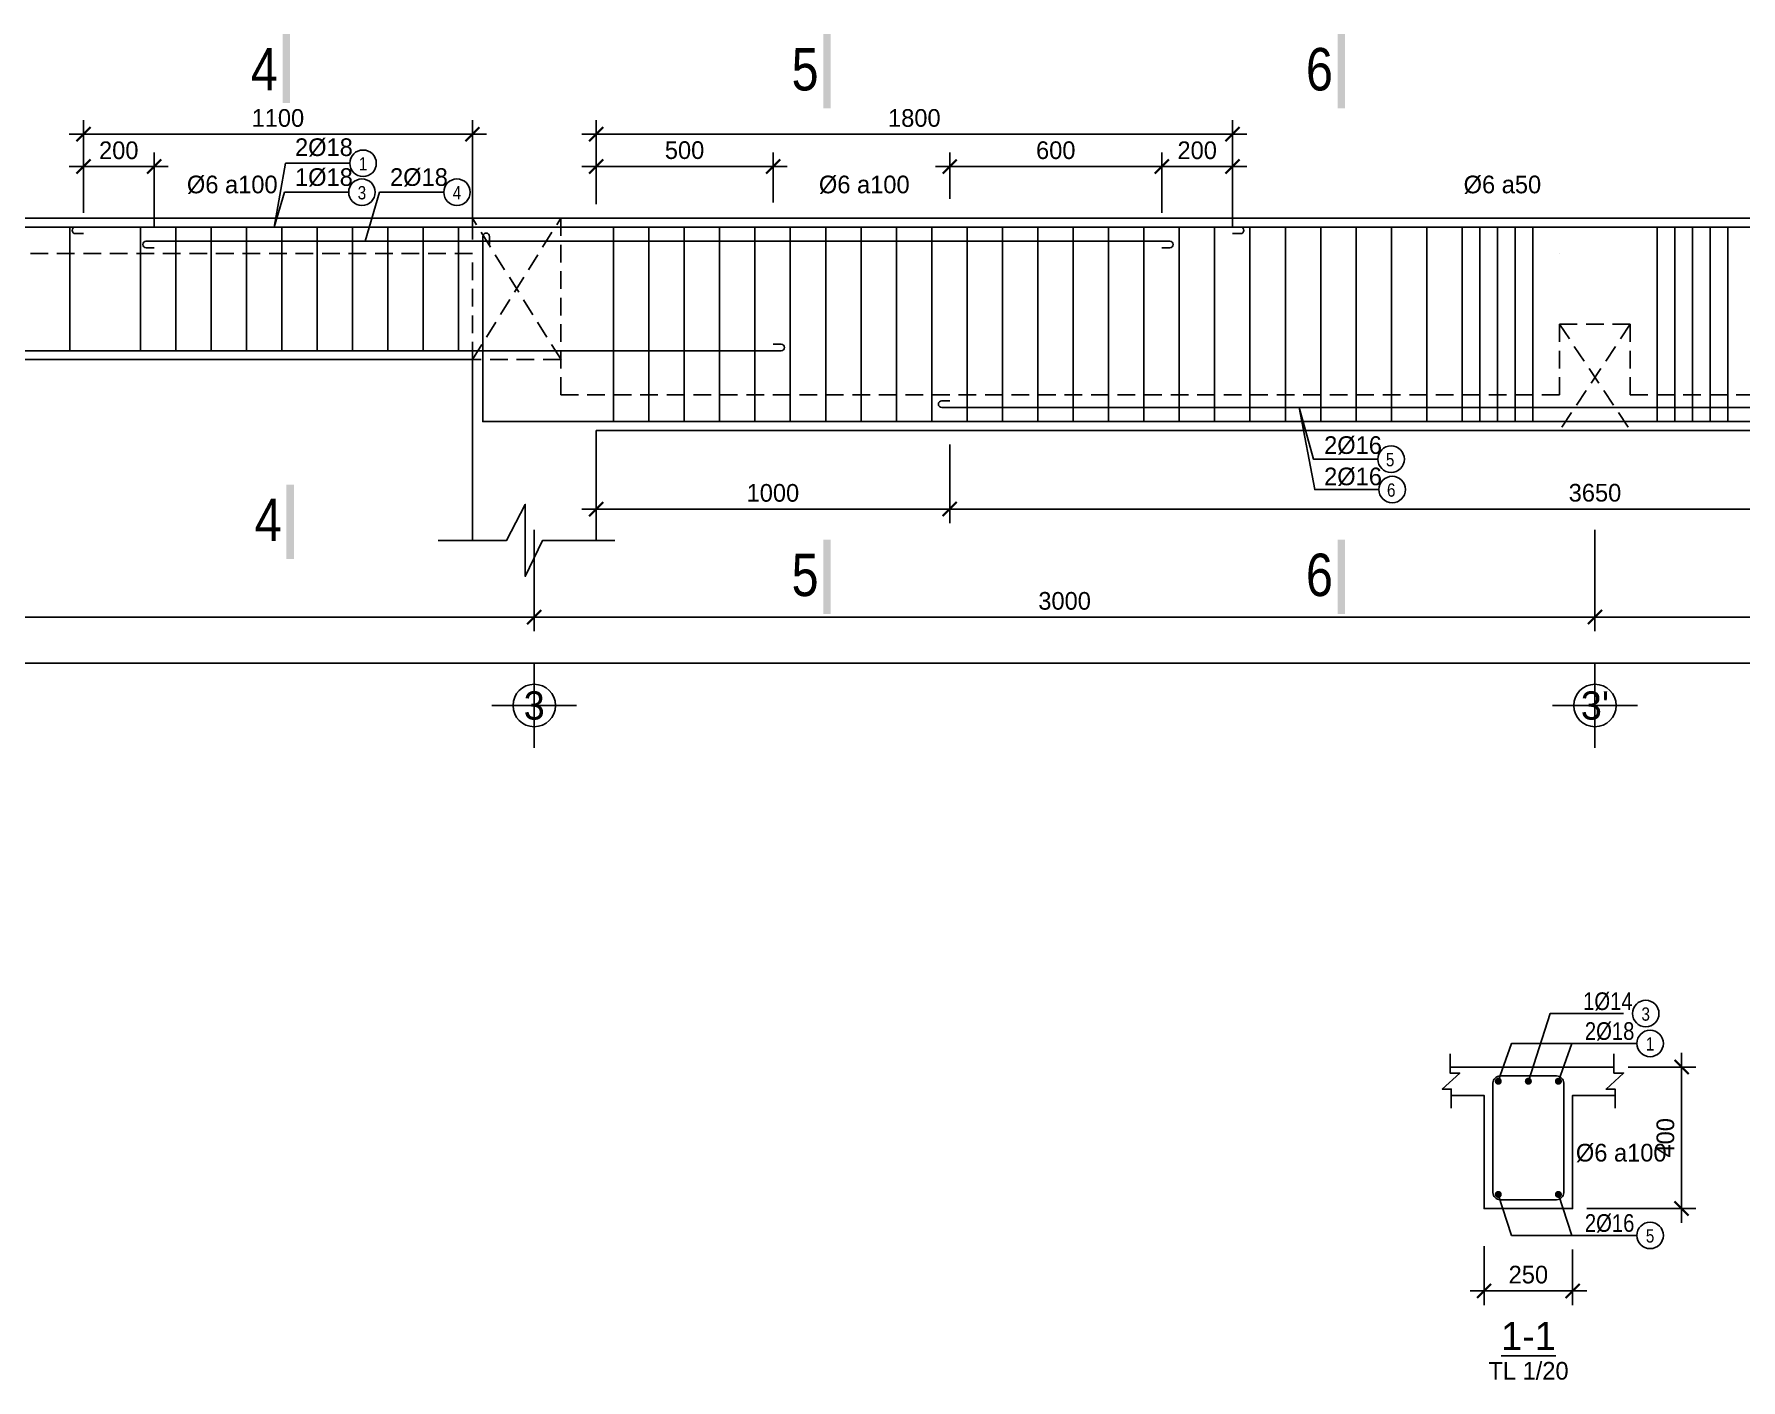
# Model space of a CAD drawing. Extents: x -317 to 3482, y -2056 to 752.
# Drawn here: x 896.7 to 1138, y -319.3 to -129 of the extents above; entities that cross this region are included whole.
import ezdxf
from ezdxf.enums import TextEntityAlignment as Align

# ---------------------------------------------------------------- set-up
doc = ezdxf.new("R2010")
doc.units = 0
doc.header["$MEASUREMENT"] = 0
doc.linetypes.add('CENTER2', pattern=[1.125, 0.75, -0.125, 0.125, -0.125])
doc.linetypes.add('HIDDEN', pattern=[0.375, 0.25, -0.125])
doc.layers.get('0').update_dxf_attribs({"linetype": 'CONTINUOUS'})
doc.layers.get('DEFPOINTS').update_dxf_attribs({"linetype": 'CONTINUOUS'})
for name, color, linetype in [('cot', 8, 'CONTINUOUS'), ('DAI', 3, 'CONTINUOUS'), ('DIM', 1, 'CONTINUOUS'), ('DUT', 7, 'CENTER2'), ('MOTAAR', 1, 'CONTINUOUS'), ('TEXT', 7, 'CONTINUOUS'), ('THEP', 6, 'CONTINUOUS'), ('TU1', 9, 'CONTINUOUS'), ('TUONG', 7, 'CONTINUOUS')]:
    doc.layers.add(name, color=color, linetype=linetype)
doc.styles.add('DIM-NEW', font='VHELVCN.TTF')
doc.styles.add('style1', font='VGOUDYN.TTF')
doc.styles.add('T1', font='romans.shx')
doc.styles.add('T2', font='VTIMESN.TTF')
doc.dimstyles.new('TL20', dxfattribs={"dimtxt": 2.5, "dimasz": 2, "dimexe": 2, "dimexo": 2, "dimgap": 1, "dimtad": 1, "dimdec": 0, "dimlfac": 20, "dimzin": 0, "dimdsep": 46, "dimtxsty": 'T2', "dimblk": 'ARCHTICK', "dimcen": 2.5, "dimdle": 2, "dimclrd": 1, "dimclre": 1, "dimclrt": 2, "dimadec": 0, "dimazin": 0, "dimtfac": 1, "dimtdec": 0, "dimtix": 1, "dimtofl": 0, "dimtmove": 0, "dimatfit": 0, "dimldrblk": 'ARCHTICK', "dimfxl": 0, "dimtolj": 1, "dimtzin": 0, "dimlwd": -1, "dimlwe": -1, "dimarcsym": 0})

# ---------------------------------------------------------------- blocks, each defined once
blk = doc.blocks.new('truc2')
at = {"layer": 'MOTAAR'}
for p, q in [((0, -15), (0, 0)), ((7.5, -7.5), (-7.5, -7.5))]:
    blk.add_line(p, q, dxfattribs=at)
blk.add_lwpolyline([(0, -3.5), (0, -1.84)], dxfattribs=at)
blk.add_circle((0, -7.5), 3.75, dxfattribs=at)
at = {"layer": 'TEXT', "style": 'T2'}
blk.add_attdef('1', text='', height=5, dxfattribs=at).set_placement((0, -7.5), align=Align.MIDDLE_CENTER)
blk = doc.blocks.new('_ARCHTICK')
at = {"color": 0, "linetype": 'ByBlock', "const_width": 0.15}
blk.add_lwpolyline([(-0.5, -0.5), (0.5, 0.5)], dxfattribs=at)
blk = doc.blocks.new('*D6')
at = {"layer": 'DEFPOINTS', "color": 0}
for p in [(958.64, -143.17), (903.64, -156.29), (958.64, -160.04)]:
    blk.add_point(p, dxfattribs=at)
at = {"layer": 'TUONG', "color": 1}
for p, q in [((903.64, -154.29), (903.64, -141.17)), ((958.64, -158.04), (958.64, -141.17)), ((901.64, -143.17), (960.64, -143.17))]:
    blk.add_line(p, q, dxfattribs=at)
at = {"layer": 'TUONG', "color": 1, "xscale": 2, "yscale": 2, "zscale": 2, "rotation": 180}
blk.add_blockref('_ARCHTICK', (903.64, -143.17), dxfattribs=at)
at = {"layer": 'TUONG', "color": 1, "xscale": 2, "yscale": 2, "zscale": 2}
blk.add_blockref('_ARCHTICK', (958.64, -143.17), dxfattribs=at)
at = {"layer": 'TUONG', "color": 2, "insert": (931.14, -140.89), "char_height": 2.5, "attachment_point": 5, "style": 'T2'}
blk.add_mtext('\\A1;1100', dxfattribs=at)
blk = doc.blocks.new('*D7')
at = {"layer": 'DEFPOINTS', "color": 0}
for p in [(903.64, -147.74), (903.64, -156.29), (913.64, -158.29)]:
    blk.add_point(p, dxfattribs=at)
at = {"layer": 'TUONG', "color": 1}
for p, q in [((903.64, -154.29), (903.64, -145.74)), ((913.64, -156.29), (913.64, -145.74)), ((915.64, -147.74), (901.64, -147.74))]:
    blk.add_line(p, q, dxfattribs=at)
at = {"layer": 'TUONG', "color": 1, "xscale": 2, "yscale": 2, "zscale": 2, "rotation": 180}
blk.add_blockref('_ARCHTICK', (903.64, -147.74), dxfattribs=at)
at = {"layer": 'TUONG', "color": 1, "xscale": 2, "yscale": 2, "zscale": 2}
blk.add_blockref('_ARCHTICK', (913.64, -147.74), dxfattribs=at)
at = {"layer": 'TUONG', "color": 2, "insert": (908.64, -145.46), "char_height": 2.5, "attachment_point": 5, "style": 'T2'}
blk.add_mtext('\\A1;200', dxfattribs=at)
blk = doc.blocks.new('*D8')
at = {"layer": 'DEFPOINTS', "color": 0}
for p in [(1066.14, -143.17), (976.14, -155.04), (1066.14, -156.29)]:
    blk.add_point(p, dxfattribs=at)
at = {"layer": 'TUONG', "color": 1}
for p, q in [((976.14, -153.04), (976.14, -141.17)), ((1066.14, -154.29), (1066.14, -141.17)), ((974.14, -143.17), (1068.14, -143.17))]:
    blk.add_line(p, q, dxfattribs=at)
at = {"layer": 'TUONG', "color": 1, "xscale": 2, "yscale": 2, "zscale": 2, "rotation": 180}
blk.add_blockref('_ARCHTICK', (976.14, -143.17), dxfattribs=at)
at = {"layer": 'TUONG', "color": 1, "xscale": 2, "yscale": 2, "zscale": 2}
blk.add_blockref('_ARCHTICK', (1066.14, -143.17), dxfattribs=at)
at = {"layer": 'TUONG', "color": 2, "insert": (1021.14, -140.89), "char_height": 2.5, "attachment_point": 5, "style": 'T2'}
blk.add_mtext('\\A1;1800', dxfattribs=at)
blk = doc.blocks.new('*D9')
at = {"layer": 'DEFPOINTS', "color": 0}
for p in [(1056.14, -147.74), (1056.14, -156.29), (1066.14, -158.29)]:
    blk.add_point(p, dxfattribs=at)
at = {"layer": 'TUONG', "color": 1}
for p, q in [((1056.14, -154.29), (1056.14, -145.74)), ((1066.14, -156.29), (1066.14, -145.74)), ((1068.14, -147.74), (1054.14, -147.74))]:
    blk.add_line(p, q, dxfattribs=at)
at = {"layer": 'TUONG', "color": 1, "xscale": 2, "yscale": 2, "zscale": 2, "rotation": 180}
blk.add_blockref('_ARCHTICK', (1056.14, -147.74), dxfattribs=at)
at = {"layer": 'TUONG', "color": 1, "xscale": 2, "yscale": 2, "zscale": 2}
blk.add_blockref('_ARCHTICK', (1066.14, -147.74), dxfattribs=at)
at = {"layer": 'TUONG', "color": 2, "insert": (1061.14, -145.46), "char_height": 2.5, "attachment_point": 5, "style": 'T2'}
blk.add_mtext('\\A1;200', dxfattribs=at)
blk = doc.blocks.new('*D10')
at = {"layer": 'DEFPOINTS', "color": 0}
for p in [(976.14, -147.74), (976.14, -152.85), (1001.17, -154.85)]:
    blk.add_point(p, dxfattribs=at)
at = {"layer": 'TUONG', "color": 1}
for p, q in [((976.14, -150.85), (976.14, -145.74)), ((1001.17, -152.85), (1001.17, -145.74)), ((1003.17, -147.74), (974.14, -147.74))]:
    blk.add_line(p, q, dxfattribs=at)
at = {"layer": 'TUONG', "color": 1, "xscale": 2, "yscale": 2, "zscale": 2, "rotation": 180}
blk.add_blockref('_ARCHTICK', (976.14, -147.74), dxfattribs=at)
at = {"layer": 'TUONG', "color": 1, "xscale": 2, "yscale": 2, "zscale": 2}
blk.add_blockref('_ARCHTICK', (1001.17, -147.74), dxfattribs=at)
at = {"layer": 'TUONG', "color": 2, "insert": (988.65, -145.44), "char_height": 2.5, "attachment_point": 5, "style": 'T2'}
blk.add_mtext('\\A1;500', dxfattribs=at)
blk = doc.blocks.new('*D23')
at = {"layer": 'DEFPOINTS', "color": 0}
for p in [(976.14, -185.04), (1026.14, -185.04), (1026.14, -196.18)]:
    blk.add_point(p, dxfattribs=at)
at = {"layer": 'TUONG', "color": 1}
for p, q in [((976.14, -187.04), (976.14, -198.18)), ((1026.14, -187.04), (1026.14, -198.18)), ((974.14, -196.18), (1028.14, -196.18))]:
    blk.add_line(p, q, dxfattribs=at)
at = {"layer": 'TUONG', "color": 1, "xscale": 2, "yscale": 2, "zscale": 2, "rotation": 180}
blk.add_blockref('_ARCHTICK', (976.14, -196.18), dxfattribs=at)
at = {"layer": 'TUONG', "color": 1, "xscale": 2, "yscale": 2, "zscale": 2}
blk.add_blockref('_ARCHTICK', (1026.14, -196.18), dxfattribs=at)
at = {"layer": 'TUONG', "color": 2, "insert": (1001.14, -193.9), "char_height": 2.5, "attachment_point": 5, "style": 'T2'}
blk.add_mtext('\\A1;1000', dxfattribs=at)
blk = doc.blocks.new('*D25')
at = {"layer": 'DEFPOINTS', "color": 0}
for p in [(1026.14, -187.04), (1208.64, -187.04), (1208.64, -196.18)]:
    blk.add_point(p, dxfattribs=at)
at = {"layer": 'TUONG', "color": 1}
for p, q in [((1026.14, -189.04), (1026.14, -198.18)), ((1208.64, -189.04), (1208.64, -198.18)), ((1024.14, -196.18), (1210.64, -196.18))]:
    blk.add_line(p, q, dxfattribs=at)
at = {"layer": 'TUONG', "color": 1, "xscale": 2, "yscale": 2, "zscale": 2, "rotation": 180}
blk.add_blockref('_ARCHTICK', (1026.14, -196.18), dxfattribs=at)
at = {"layer": 'TUONG', "color": 1, "xscale": 2, "yscale": 2, "zscale": 2}
blk.add_blockref('_ARCHTICK', (1208.64, -196.18), dxfattribs=at)
at = {"layer": 'TUONG', "color": 2, "insert": (1117.39, -193.88), "char_height": 2.5, "attachment_point": 5, "style": 'T2'}
blk.add_mtext('\\A1;3650', dxfattribs=at)
blk = doc.blocks.new('*D26')
at = {"layer": 'DEFPOINTS', "color": 0}
for p in [(1026.14, -147.74), (1026.14, -154.29), (1056.14, -154.29)]:
    blk.add_point(p, dxfattribs=at)
at = {"layer": 'TUONG', "color": 1}
for p, q in [((1026.14, -152.29), (1026.14, -145.74)), ((1056.14, -152.29), (1056.14, -145.74)), ((1058.14, -147.74), (1024.14, -147.74))]:
    blk.add_line(p, q, dxfattribs=at)
at = {"layer": 'TUONG', "color": 1, "xscale": 2, "yscale": 2, "zscale": 2, "rotation": 180}
blk.add_blockref('_ARCHTICK', (1026.14, -147.74), dxfattribs=at)
at = {"layer": 'TUONG', "color": 1, "xscale": 2, "yscale": 2, "zscale": 2}
blk.add_blockref('_ARCHTICK', (1056.14, -147.74), dxfattribs=at)
at = {"layer": 'TUONG', "color": 2, "insert": (1041.14, -145.45), "char_height": 2.5, "attachment_point": 5, "style": 'T2'}
blk.add_mtext('\\A1;600', dxfattribs=at)
blk = doc.blocks.new('*D30')
at = {"layer": 'cot', "color": 1}
for p, q in [((1122.07, -275.07), (1131.64, -275.07)), ((1129.64, -273.07), (1129.64, -297.07)), ((1116.22, -295.07), (1131.64, -295.07))]:
    blk.add_line(p, q, dxfattribs=at)
at = {"layer": 'DEFPOINTS', "color": 0}
for p in [(1120.07, -275.07), (1114.22, -295.07), (1129.64, -295.07)]:
    blk.add_point(p, dxfattribs=at)
at = {"layer": 'cot', "color": 1, "xscale": 2, "yscale": 2, "zscale": 2}
for p, rotation in [((1129.64, -275.07), 90), ((1129.64, -295.07), 270)]:
    blk.add_blockref('_ARCHTICK', p, dxfattribs=dict(at, rotation=rotation))
at = {"layer": 'cot', "color": 2, "lineweight": -2, "insert": (1127.36, -285.07), "char_height": 2.5, "attachment_point": 5, "rotation": 90, "style": 'T2'}
blk.add_mtext('\\A1;400', dxfattribs=at)
blk = doc.blocks.new('*D28')
at = {"layer": 'cot', "color": 1}
for p, q in [((1101.72, -300.4), (1101.72, -308.73)), ((1114.22, -300.85), (1114.22, -308.73)), ((1099.72, -306.73), (1116.22, -306.73))]:
    blk.add_line(p, q, dxfattribs=at)
at = {"layer": 'DEFPOINTS', "color": 0}
for p in [(1101.72, -298.4), (1114.22, -298.85), (1114.22, -306.73)]:
    blk.add_point(p, dxfattribs=at)
at = {"layer": 'cot', "color": 1, "xscale": 2, "yscale": 2, "zscale": 2, "rotation": 180}
blk.add_blockref('_ARCHTICK', (1101.72, -306.73), dxfattribs=at)
at = {"layer": 'cot', "color": 1, "xscale": 2, "yscale": 2, "zscale": 2}
blk.add_blockref('_ARCHTICK', (1114.22, -306.73), dxfattribs=at)
at = {"layer": 'cot', "color": 2, "lineweight": -2, "insert": (1107.97, -304.43), "char_height": 2.5, "attachment_point": 5, "style": 'T2'}
blk.add_mtext('\\A1;250', dxfattribs=at)
blk = doc.blocks.new('*D41')
at = {"layer": 'DEFPOINTS', "color": 0}
for p in [(787.39, -197.12), (967.39, -197.12), (967.39, -211.45)]:
    blk.add_point(p, dxfattribs=at)
at = {"layer": 'TUONG', "color": 1}
for p, q in [((787.39, -199.12), (787.39, -213.45)), ((967.39, -199.12), (967.39, -213.45)), ((785.39, -211.45), (969.39, -211.45))]:
    blk.add_line(p, q, dxfattribs=at)
at = {"layer": 'TUONG', "color": 1, "xscale": 2, "yscale": 2, "zscale": 2, "rotation": 180}
blk.add_blockref('_ARCHTICK', (787.39, -211.45), dxfattribs=at)
at = {"layer": 'TUONG', "color": 1, "xscale": 2, "yscale": 2, "zscale": 2}
blk.add_blockref('_ARCHTICK', (967.39, -211.45), dxfattribs=at)
at = {"layer": 'TUONG', "color": 2, "insert": (877.39, -209.16), "char_height": 2.5, "attachment_point": 5, "style": 'T2'}
blk.add_mtext('\\A1;3600', dxfattribs=at)
blk = doc.blocks.new('*D42')
at = {"layer": 'DEFPOINTS', "color": 0}
for p in [(967.39, -197.12), (1117.39, -197.12), (1117.39, -211.45)]:
    blk.add_point(p, dxfattribs=at)
at = {"layer": 'TUONG', "color": 1}
for p, q in [((967.39, -199.12), (967.39, -213.45)), ((1117.39, -199.12), (1117.39, -213.45)), ((965.39, -211.45), (1119.39, -211.45))]:
    blk.add_line(p, q, dxfattribs=at)
at = {"layer": 'TUONG', "color": 1, "xscale": 2, "yscale": 2, "zscale": 2, "rotation": 180}
blk.add_blockref('_ARCHTICK', (967.39, -211.45), dxfattribs=at)
at = {"layer": 'TUONG', "color": 1, "xscale": 2, "yscale": 2, "zscale": 2}
blk.add_blockref('_ARCHTICK', (1117.39, -211.45), dxfattribs=at)
at = {"layer": 'TUONG', "color": 2, "insert": (1042.39, -209.17), "char_height": 2.5, "attachment_point": 5, "style": 'T2'}
blk.add_mtext('\\A1;3000', dxfattribs=at)
blk = doc.blocks.new('*D43')
at = {"layer": 'DEFPOINTS', "color": 0}
for p in [(1117.39, -197.12), (1267.39, -197.12), (1267.39, -211.45)]:
    blk.add_point(p, dxfattribs=at)
at = {"layer": 'TUONG', "color": 1}
for p, q in [((1117.39, -199.12), (1117.39, -213.45)), ((1267.39, -199.12), (1267.39, -213.45)), ((1115.39, -211.45), (1269.39, -211.45))]:
    blk.add_line(p, q, dxfattribs=at)
at = {"layer": 'TUONG', "color": 1, "xscale": 2, "yscale": 2, "zscale": 2, "rotation": 180}
blk.add_blockref('_ARCHTICK', (1117.39, -211.45), dxfattribs=at)
at = {"layer": 'TUONG', "color": 1, "xscale": 2, "yscale": 2, "zscale": 2}
blk.add_blockref('_ARCHTICK', (1267.39, -211.45), dxfattribs=at)
at = {"layer": 'TUONG', "color": 2, "insert": (1192.39, -209.17), "char_height": 2.5, "attachment_point": 5, "style": 'T2'}
blk.add_mtext('\\A1;3000', dxfattribs=at)
blk = doc.blocks.new('*D48')
at = {"layer": 'DEFPOINTS', "color": 0}
for p in [(607.39, -211.45), (1987.39, -211.45), (1987.39, -217.94)]:
    blk.add_point(p, dxfattribs=at)
at = {"layer": 'TUONG', "color": 1}
for p, q in [((607.39, -213.45), (607.39, -219.94)), ((1987.39, -213.45), (1987.39, -219.94)), ((605.39, -217.94), (1989.39, -217.94))]:
    blk.add_line(p, q, dxfattribs=at)
at = {"layer": 'TUONG', "color": 1, "xscale": 2, "yscale": 2, "zscale": 2, "rotation": 180}
blk.add_blockref('_ARCHTICK', (607.39, -217.94), dxfattribs=at)
at = {"layer": 'TUONG', "color": 1, "xscale": 2, "yscale": 2, "zscale": 2}
blk.add_blockref('_ARCHTICK', (1987.39, -217.94), dxfattribs=at)
at = {"layer": 'TUONG', "color": 2, "insert": (1297.39, -215.65), "char_height": 2.5, "attachment_point": 5, "style": 'T2'}
blk.add_mtext('\\A1;27600', dxfattribs=at)

msp = doc.modelspace()

# ---------------------------------------------------------------- linework, layer by layer
at = {"layer": 'cot', "lineweight": -2, "ltscale": 10}
for points in [[(1107.968, -277.075), (1111.04, -267.507), (1121.442, -267.507)], [(1103.718, -277.075), (1105.596, -271.726), (1123.311, -271.726)], [(1112.218, -277.075), (1114.096, -271.726)], [(1103.718, -293.075), (1105.596, -298.869), (1123.311, -298.869)], [(1112.218, -293.075), (1114.096, -298.869)]]:
    msp.add_lwpolyline(points, dxfattribs=at)
at = {"layer": 'DAI'}
for p, q in [((901.705, -173.794), (901.705, -156.294)), ((911.705, -173.794), (911.705, -156.294)), ((916.705, -173.794), (916.705, -156.294)), ((921.705, -173.794), (921.705, -156.294)), ((926.705, -173.794), (926.705, -156.294)), ((931.705, -173.794), (931.705, -156.294)), ((936.705, -173.794), (936.705, -156.294)), ((941.705, -173.794), (941.705, -156.294)), ((946.705, -173.794), (946.705, -156.294)), ((951.705, -173.794), (951.705, -156.294)), ((956.705, -173.794), (956.705, -156.294)), ((978.606, -183.794), (978.606, -156.294)), ((983.606, -183.794), (983.606, -156.294)), ((988.606, -183.794), (988.606, -156.294)), ((993.606, -183.794), (993.606, -156.294)), ((998.606, -183.794), (998.606, -156.294)), ((1003.606, -183.794), (1003.606, -156.294)), ((1008.606, -183.794), (1008.606, -156.294)), ((1013.606, -183.794), (1013.606, -156.294)), ((1018.606, -183.794), (1018.606, -156.294)), ((1023.606, -183.794), (1023.606, -156.294)), ((1028.606, -183.794), (1028.606, -156.294)), ((1033.606, -183.794), (1033.606, -156.294)), ((1038.606, -183.794), (1038.606, -156.294)), ((1043.606, -183.794), (1043.606, -156.294)), ((1048.606, -183.794), (1048.606, -156.294)), ((1053.606, -183.794), (1053.606, -156.294)), ((1058.606, -183.794), (1058.606, -156.294)), ((1063.606, -183.794), (1063.606, -156.294)), ((1068.606, -183.794), (1068.606, -156.294)), ((1073.606, -183.794), (1073.606, -156.294)), ((1078.606, -183.794), (1078.606, -156.294)), ((1083.606, -183.794), (1083.606, -156.294)), ((1088.606, -183.794), (1088.606, -156.294)), ((1093.606, -183.794), (1093.606, -156.294)), ((1098.606, -183.794), (1098.606, -156.294)), ((1101.106, -183.794), (1101.106, -156.294)), ((1103.606, -183.794), (1103.606, -156.294)), ((1106.106, -183.794), (1106.106, -156.294)), ((1108.606, -183.794), (1108.606, -156.294)), ((1126.173, -183.794), (1126.173, -156.294)), ((1128.673, -183.794), (1128.673, -156.294)), ((1131.173, -183.794), (1131.173, -156.294)), ((1133.673, -183.794), (1133.673, -156.294)), ((1136.173, -183.794), (1136.173, -156.294))]:
    msp.add_line(p, q, dxfattribs=at)
msp.add_lwpolyline([(1112.968, -277.325, 0.4142136), (1111.968, -276.325), (1103.968, -276.325, 0.4142136), (1102.968, -277.325), (1102.968, -292.825, 0.4142136), (1103.968, -293.825), (1111.968, -293.825, 0.4142136), (1112.968, -292.825)], format="xyb", close=True, dxfattribs=at)
at = {"layer": 'DUT', "linetype": 'HIDDEN', "ltscale": 10}
for p, q in [((958.64, -175.044), (971.14, -155.044)), ((971.177, -175.044), (958.64, -155.044)), ((1112.39, -170.044), (1122.39, -185.044)), ((1122.39, -170.044), (1112.39, -185.044))]:
    msp.add_line(p, q, dxfattribs=at)
for points in [[(971.14, -155.044), (971.14, -175.044), (958.64, -175.044), (958.64, -160.044), (791.14, -160.044), (791.14, -175.044), (778.64, -175.044), (778.64, -160.044), (749.89, -160.044), (749.89, -170.044), (742.39, -170.044), (742.39, -160.044), (611.14, -160.044), (611.14, -175.044), (598.64, -175.044), (598.64, -160.044)], [(1263.602, -175.044), (1263.602, -180.044), (1122.39, -180.044), (1122.39, -170.044), (1112.39, -170.044), (1112.39, -180.044), (971.14, -180.044), (971.14, -174.984)]]:
    msp.add_lwpolyline(points, dxfattribs=at)
msp.add_lwpolyline([(1112.39, -160.044), (1112.39, -160.044), (1112.39, -160.044)], close=True, dxfattribs=at)
at = {"layer": 'TEXT', "ltscale": 10}
for points in [[(931.811, -138.78), (932.861, -138.78), (931.811, -129.022), (932.861, -129.022)], [(1008.275, -139.522), (1009.325, -139.522), (1008.275, -129.022), (1009.325, -129.022)], [(1081.009, -139.522), (1082.059, -139.522), (1081.009, -129.022), (1082.059, -129.022)], [(932.35, -203.244), (933.4, -203.244), (932.35, -192.744), (933.4, -192.744)], [(1008.275, -211.012), (1009.325, -211.012), (1008.275, -200.512), (1009.325, -200.512)], [(1081.009, -211.012), (1082.059, -211.012), (1081.009, -200.512), (1082.059, -200.512)]]:
    msp.add_trace(points, dxfattribs=at)
at = {"layer": 'THEP', "ltscale": 10}
for points in [[(599.89, -156.294), (1784.174, -156.294)], [(913.64, -158.294), (964.89, -158.294)], [(1056.14, -158.294), (964.89, -158.294)], [(1001.167, -173.794), (929.06, -173.794), (869.448, -173.794)], [(1026.14, -181.794), (1026.14, -181.794), (1117.39, -181.794)], [(1208.64, -181.794), (1117.39, -181.794)]]:
    msp.add_lwpolyline(points, dxfattribs=at)
for points in [[(903.64, -157.232), (902.513, -157.232, -1), (902.513, -156.294), (903.64, -156.294)], [(1066.14, -157.232), (1067.267, -157.232, 1), (1067.267, -156.294), (1066.14, -156.294)], [(913.64, -159.232), (912.513, -159.232, -1), (912.513, -158.294), (913.64, -158.294)], [(961.053, -158.746), (961.053, -157.618, 1), (960.116, -157.618), (960.116, -159.025), (960.116, -183.794), (1000.835, -183.794), (1117.39, -183.794)], [(1056.14, -159.232), (1057.267, -159.232, 1), (1057.267, -158.294), (1056.14, -158.294)], [(1273.727, -158.746), (1273.727, -157.618, -1), (1274.664, -157.618), (1274.664, -159.025), (1274.664, -183.794), (1233.945, -183.794), (1117.39, -183.794)], [(1001.167, -173.794), (1002.295, -173.794, 1), (1002.295, -172.857), (1001.167, -172.857)], [(1026.14, -181.794), (1025.013, -181.794, -1), (1025.013, -180.857), (1026.14, -180.857)]]:
    msp.add_lwpolyline(points, format="xyb", dxfattribs=at)
at = {"layer": 'THEP', "const_width": 0.5}
for points in [[(1103.468, -277.075, 1), (1103.968, -277.075, 1)], [(1108.218, -277.075, -1), (1107.718, -277.075, -1)], [(1112.468, -277.075, -1), (1111.968, -277.075, -1)], [(1103.468, -293.075, -1), (1103.968, -293.075, -1)], [(1112.468, -293.075, 1), (1111.968, -293.075, 1)]]:
    msp.add_lwpolyline(points, format="xyb", close=True, dxfattribs=at)
at = {"layer": 'TU1', "lineweight": -2, "ltscale": 10}
for points in [[(930.62, -156.294), (932.236, -147.287), (941.311, -147.287)], [(930.62, -156.294), (932.081, -151.378), (941.156, -151.378)], [(943.463, -158.294), (945.519, -151.378), (954.594, -151.378)], [(1075.57, -181.794), (1077.762, -193.415), (1086.837, -193.415)], [(1075.57, -181.794), (1077.607, -189.121), (1086.682, -189.121)]]:
    msp.add_lwpolyline(points, dxfattribs=at)
at = {"layer": 'TU1'}
for points in [[(1096.91, -273.2), (1096.91, -275.918), (1098.27, -275.918), (1095.803, -278.173), (1097.066, -278.173), (1097.066, -280.887)], [(1120.072, -273.2), (1120.072, -275.918), (1121.433, -275.918), (1118.966, -278.173), (1120.228, -278.173), (1120.228, -280.887)]]:
    msp.add_lwpolyline(points, dxfattribs=at)
at = {"layer": 'TU1', "ltscale": 10}
for centre in [(943.186, -147.287), (943.031, -151.378), (956.469, -151.378), (1088.557, -189.121), (1088.712, -193.415), (1124.567, -267.507), (1125.186, -271.726), (1125.186, -298.869)]:
    msp.add_circle(centre, 1.875, dxfattribs=at)
at = {"layer": 'TUONG'}
for p, q in [((1996.14, -155.044), (598.64, -155.044)), ((958.64, -175.044), (796.14, -175.044)), ((958.64, -175.044), (958.64, -200.603)), ((976.14, -185.044), (976.14, -200.603)), ((1258.64, -185.044), (976.14, -185.044))]:
    msp.add_line(p, q, dxfattribs=at)
for points in [[(953.806, -200.603), (963.474, -200.603), (966.129, -195.52), (966.129, -205.686), (968.563, -200.603), (978.776, -200.603)], [(1120.072, -275.075), (1096.91, -275.075)], [(1097.105, -279.075), (1101.718, -279.075), (1101.718, -295.075), (1114.218, -295.075), (1114.218, -279.075), (1120.267, -279.075)]]:
    msp.add_lwpolyline(points, dxfattribs=at)

# ---------------------------------------------------------------- block references
at = {"layer": 'DIM', "ltscale": 10, "xscale": 0.8000000000000002, "yscale": 0.8000000000000002, "zscale": 0.8000000000000002}
for p, values in [((967.39, -217.943), {'1': '3'}), ((1117.39, -217.943), {'1': "3'"})]:
    msp.add_blockref('truc2', p, dxfattribs=at).add_auto_attribs(values)

# ---------------------------------------------------------------- texts
at = {"layer": 'TEXT', "ltscale": 10}
for s, height, style, p in [('4', 6, 'DIM-NEW', (927.317, -136.981)), ('5', 6, 'DIM-NEW', (1003.781, -136.981)), ('6', 6, 'DIM-NEW', (1076.515, -136.981)), ('2%%25418', 2.5, 'style1', (933.562, -146.256)), ('1', 1.875, 'DIM-NEW', (942.584, -148.294)), ('%%2546 a100', 2.5, 'style1', (918.278, -151.526)), ('1%%25418', 2.5, 'style1', (933.562, -150.483)), ('2%%25418', 2.5, 'style1', (947, -150.483)), ('%%2546 a100', 2.5, 'style1', (1007.65, -151.526)), ('%%2546 a50', 2.5, 'style1', (1098.816, -151.526)), ('3', 1.875, 'DIM-NEW', (942.429, -152.384)), ('4', 1.875, 'DIM-NEW', (955.867, -152.384)), ('2%%25416', 2.5, 'style1', (1079.088, -188.377)), ('2%%25416', 2.5, 'style1', (1079.088, -192.807)), ('5', 1.875, 'DIM-NEW', (1087.826, -190.127)), ('6', 1.875, 'DIM-NEW', (1087.981, -194.421)), ('4', 6, 'DIM-NEW', (927.857, -200.703)), ('5', 6, 'DIM-NEW', (1003.781, -208.471)), ('6', 6, 'DIM-NEW', (1076.515, -208.471)), ('3', 1.875, 'DIM-NEW', (1123.965, -268.514)), ('1', 1.875, 'DIM-NEW', (1124.584, -272.733)), ('%%2546 a100', 2.5, 'style1', (1114.69, -288.423)), ('5', 1.875, 'DIM-NEW', (1124.584, -299.876))]:
    msp.add_text(s, height=height, dxfattribs=dict(at, style=style)).set_placement(p)
at = {"layer": 'TEXT', "style": 'DIM-NEW'}
for s, p in [('1%%25414', (1115.709, -267.007)), ('2%%25418', (1115.959, -271.226)), ('2%%25416', (1115.959, -298.369))]:
    e = msp.add_text(s, height=2.5, dxfattribs=at)
    e.set_placement(p)
    e.dxf.unprotected_set("ltscale", 0)
at = {"layer": 'TEXT', "insert": (1107.99, -315.194), "char_height": 4, "width": 12, "attachment_point": 5, "line_spacing_factor": 0.85, "style": 'T1'}
msp.add_mtext('{\\fVNI-Aptima|b0|i0|c0|p2;\\L1-1\\P\\H0.625x;\\lTL 1/20}', dxfattribs=at)

# ---------------------------------------------------------------- dimensions: what is measured, and where the dimension line sits
at = {"layer": 'cot', "lineweight": -2, "ltscale": 10}
dim = msp.add_linear_dim(base=(1129.636, -295.075), p1=(1120.072, -275.075), p2=(1114.218, -295.075), angle=90, dimstyle='TL20', dxfattribs=at)
dim.commit()
dim.dimension.update_dxf_attribs({"geometry": '*D30', "text_midpoint": (1127.356, -285.075)})
dim = msp.add_linear_dim(base=(1114.218, -306.729), p1=(1101.718, -298.399), p2=(1114.218, -298.845), dimstyle='TL20', dxfattribs=at)
dim.commit()
dim.dimension.update_dxf_attribs({"geometry": '*D28', "text_midpoint": (1107.968, -304.428)})
at = {"layer": 'TUONG'}
for base, p1, p2, picture, middle in [((958.64, -143.172), (903.64, -156.294), (958.64, -160.044), '*D6', (931.14, -140.892)), ((1066.14, -143.172), (976.14, -155.044), (1066.14, -156.294), '*D8', (1021.14, -140.892)), ((903.64, -147.74), (913.64, -158.294), (903.64, -156.294), '*D7', (908.64, -145.461)), ((1026.14, -147.74), (1056.14, -154.294), (1026.14, -154.294), '*D26', (1041.14, -145.446)), ((1056.14, -147.74), (1066.14, -158.294), (1056.14, -156.294), '*D9', (1061.14, -145.461)), ((1026.14, -196.182), (976.14, -185.044), (1026.14, -185.044), '*D23', (1001.14, -193.902)), ((1208.64, -196.182), (1026.14, -187.044), (1208.64, -187.044), '*D25', (1117.39, -193.88)), ((1987.39, -217.943), (607.39, -211.451), (1987.39, -211.451), '*D48', (1297.39, -215.649))]:
    dim = msp.add_linear_dim(base=base, p1=p1, p2=p2, dimstyle='TL20', dxfattribs=at)
    dim.commit()
    dim.dimension.update_dxf_attribs({"geometry": picture, "text_midpoint": middle})
dim = msp.add_linear_dim(base=(976.14, -147.74), p1=(1001.167, -154.848), p2=(976.14, -152.848), text='500', dimstyle='TL20', dxfattribs=at)
dim.commit()
dim.dimension.update_dxf_attribs({"geometry": '*D10', "text_midpoint": (988.654, -145.438)})
for base, p1, p2, picture, middle in [((967.39, -211.451), (787.39, -197.118), (967.39, -197.118), '*D41', (877.39, -209.156)), ((1117.39, -211.451), (967.39, -197.118), (1117.39, -197.118), '*D42', (1042.39, -209.171)), ((1267.39, -211.451), (1117.39, -197.118), (1267.39, -197.118), '*D43', (1192.39, -209.171))]:
    dim = msp.add_linear_dim(base=base, p1=p1, p2=p2, dimstyle='TL20', override={"dimtmove": 1}, dxfattribs=at)
    dim.commit()
    dim.dimension.update_dxf_attribs({"geometry": picture, "text_midpoint": middle})

doc.saveas('drawing.dxf')
